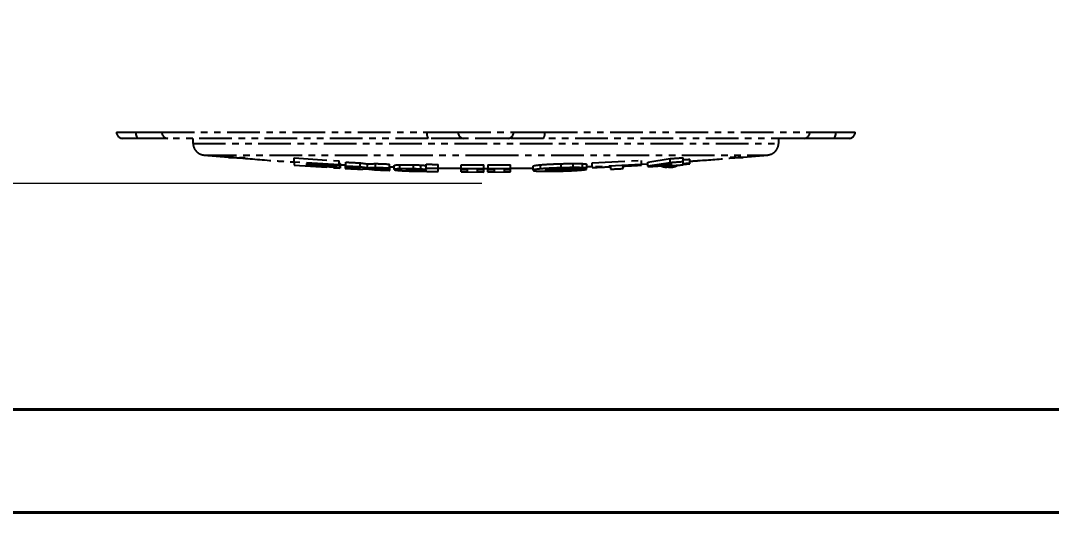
# Model space of a CAD drawing. Header units: millimetres. Extents: x 2320 to 4000, y 933 to 2121.
# Drawn here: x 2774.3 to 2974.6, y 933.5 to 1029.1 of the extents above; entities that cross this region are included whole.
import ezdxf

# ---------------------------------------------------------------- set-up
doc = ezdxf.new("R2010")
doc.units = ezdxf.units.MM
doc.linetypes.add('PHANTOM', pattern=[12.7, 6.35, -1.27, 1.27, -1.27, 1.27, -1.27])
doc.layers.add('标注', color=3, linetype='Continuous', lineweight=13)
doc.layers.add('粗实线', color=7, linetype='Continuous', lineweight=40)
doc.styles.add('SLDTEXTSTYLE1', font='txt.shx', dxfattribs={"width": 0.7, "bigfont": 'gbcbig.shx'})
doc.dimstyles.new('SLDDIMSTYLE12$0', dxfattribs={"dimtxt": 12, "dimasz": 10, "dimexe": 0, "dimexo": 0.0625, "dimgap": 0.875, "dimtad": 1, "dimdec": 1, "dimlfac": 1.8, "dimrnd": 1e-09, "dimzin": 12, "dimdsep": 46, "dimtxsty": 'SLDTEXTSTYLE1', "dimcen": 0.09, "dimdle": 8.16, "dimclrd": 3, "dimclre": 3, "dimadec": 0, "dimazin": 3, "dimtfac": 1, "dimtdec": 1, "dimtofl": 0, "dimtmove": 0, "dimatfit": 3, "dimfxl": 0, "dimfrac": 2, "dimtolj": 1, "dimlwd": 5, "dimlwe": 5, "dimarcsym": 0})

# ---------------------------------------------------------------- blocks, each defined once
blk = doc.blocks.new('*D55')
at = {"layer": 'Defpoints', "color": 0, "transparency": 16777216}
for p in [(2864.47, 1033.48), (2714.42, 997.44), (2863.99, 997.44)]:
    blk.add_point(p, dxfattribs=at)
at = {"layer": '标注', "color": 3, "lineweight": 5, "transparency": 16777216}
blk.add_line((2864.41, 1033.48), (2714.42, 1033.48), dxfattribs=at)
at = {"layer": '标注', "color": 3, "linetype": 'Continuous', "lineweight": 5, "transparency": 16777216}
for p, q in [((2714.42, 1023.48), (2714.42, 1007.44)), ((2863.92, 997.44), (2714.42, 997.44))]:
    blk.add_line(p, q, dxfattribs=at)
at = {"layer": '标注', "color": 3, "transparency": 16777216}
for points in [[(2712.75, 1023.48), (2716.09, 1023.48), (2714.42, 1033.48)], [(2712.75, 1007.44), (2716.09, 1007.44), (2714.42, 997.44)]]:
    blk.add_solid(points, dxfattribs=at)
at = {"layer": '标注', "color": 0, "transparency": 16777216, "insert": (2702.12, 1014.28), "char_height": 10, "attachment_point": 5, "rotation": 90, "style": 'SLDTEXTSTYLE1'}
blk.add_mtext('\\A1;{\\H2.28571x;45}', dxfattribs=at)

msp = doc.modelspace()

# ---------------------------------------------------------------- linework, layer by layer
at = {"color": 7, "linetype": 'PHANTOM', "lineweight": 25}
for p, q in [((2792.959, 1007.392), (2796.694, 1007.392)), ((2797.116, 1006.192), (2794.159, 1006.192)), ((2796.694, 1007.392), (2801.752, 1007.392)), ((2802.932, 1006.192), (2797.116, 1006.192)), ((2801.752, 1007.392), (2853.269, 1007.392)), ((2853.484, 1006.192), (2802.932, 1006.192)), ((2807.758, 1006.192), (2807.81, 1005.202)), ((2853.269, 1007.392), (2859.327, 1007.392)), ((2860.45, 1006.192), (2853.484, 1006.192)), ((2859.327, 1007.392), (2870.111, 1007.392)), ((2868.988, 1006.192), (2860.45, 1006.192)), ((2875.954, 1006.192), (2868.988, 1006.192)), ((2870.111, 1007.392), (2876.169, 1007.392)), ((2926.506, 1006.192), (2875.954, 1006.192)), ((2876.169, 1007.392), (2927.686, 1007.392)), ((2921.629, 1005.202), (2921.68, 1006.192)), ((2932.322, 1006.192), (2926.506, 1006.192)), ((2927.686, 1007.392), (2932.744, 1007.392)), ((2935.279, 1006.192), (2932.322, 1006.192)), ((2932.744, 1007.392), (2936.479, 1007.392)), ((2807.81, 1005.202), (2921.629, 1005.202)), ((2809.953, 1002.941), (2814.725, 1002.533)), ((2809.953, 1002.941), (2864.719, 1002.941)), ((2816.829, 1002.451), (2817.95, 1002.451)), ((2827.5, 1002.371), (2836.209, 1001.819)), ((2827.5, 1001.568), (2827.5, 1002.371)), ((2836.209, 1001.016), (2827.5, 1001.568)), ((2827.5, 1001.568), (2827.5, 1000.966)), ((2836.209, 1001.016), (2836.209, 1001.819)), ((2837.545, 1000.754), (2837.545, 1001.557)), ((2885.407, 1001.447), (2894.938, 1001.915)), ((2885.407, 1000.645), (2885.407, 1001.447)), ((2894.938, 1001.113), (2894.938, 1001.915)), ((2896.176, 1001.583), (2900.511, 1002.245)), ((2896.176, 1000.781), (2896.176, 1001.583)), ((2900.511, 1001.442), (2896.176, 1000.781)), ((2900.511, 1001.442), (2900.511, 1002.245)), ((2903.052, 1001.624), (2903.052, 1002.427)), ((2903.052, 1001.232), (2903.052, 1001.624)), ((2904.348, 1001.329), (2904.348, 1002.133)), ((2913.308, 1002.451), (2912.22, 1002.451)), ((2913.308, 1002.451), (2914.429, 1002.451)), ((2914.714, 1002.513), (2919.485, 1002.941)), ((2827.5, 1000.966), (2836.486, 1000.4)), ((2829.944, 1001.27), (2836.209, 1000.888)), ((2836.486, 1000.487), (2829.944, 1000.884)), ((2836.209, 1001.306), (2836.486, 1001.289)), ((2836.486, 1000.487), (2836.486, 1001.289)), ((2836.486, 1001.058), (2837.374, 1001.011)), ((2837.374, 1001.154), (2837.545, 1001.157)), ((2837.374, 1001.154), (2837.374, 1000.352)), ((2840.348, 1000.394), (2837.374, 1000.352)), ((2840.315, 1000.617), (2840.315, 1001.419)), ((2841.757, 1000.409), (2841.757, 1001.21)), ((2843.158, 1000.27), (2846.001, 1000.381)), ((2846.075, 999.968), (2843.158, 1000.27)), ((2843.272, 1000.486), (2843.272, 1001.288)), ((2846.001, 1000.381), (2846.001, 1001.183)), ((2846.075, 999.968), (2846.075, 1000.769)), ((2846.075, 1000.658), (2846.93, 1000.631)), ((2846.93, 1000.122), (2846.93, 1000.924)), ((2848.005, 1000.259), (2848.005, 1001.061)), ((2849.781, 1000.128), (2849.781, 999.947)), ((2850.661, 1000.249), (2850.661, 1001.05)), ((2851.174, 1000.107), (2851.174, 999.88)), ((2851.997, 1000.998), (2851.997, 1000.196)), ((2852.421, 1000.069), (2852.421, 999.869)), ((2853.113, 1000.363), (2853.113, 1001.165)), ((2855.443, 1000.316), (2855.443, 1001.118)), ((2855.443, 999.716), (2855.443, 1000.316)), ((2859.919, 1001.057), (2864.319, 1001.035)), ((2859.919, 1000.256), (2859.919, 1001.057)), ((2864.319, 1000.234), (2859.919, 1000.256)), ((2859.919, 999.687), (2859.919, 1000.242)), ((2859.919, 999.656), (2864.319, 999.634)), ((2861.119, 1000.178), (2861.119, 999.69)), ((2863.119, 999.68), (2863.119, 1000.168)), ((2864.319, 1000.234), (2864.319, 1001.035)), ((2864.319, 1000.349), (2864.719, 1000.347)), ((2864.319, 1000.185), (2864.319, 1000.234)), ((2864.319, 999.665), (2864.319, 1000.045)), ((2864.319, 999.634), (2864.319, 999.665)), ((2864.719, 1000.347), (2865.119, 1000.349)), ((2865.119, 1001.035), (2869.519, 1001.057)), ((2865.119, 1001.035), (2865.119, 1000.234)), ((2869.519, 1000.256), (2865.119, 1000.234)), ((2865.119, 1000.234), (2865.119, 1000.185)), ((2865.119, 999.665), (2865.119, 1000.045)), ((2865.119, 999.665), (2865.119, 999.634)), ((2865.119, 999.634), (2869.519, 999.656)), ((2866.319, 1000.168), (2866.319, 999.68)), ((2868.319, 999.69), (2868.319, 1000.178)), ((2869.519, 1000.256), (2869.519, 1001.057)), ((2869.519, 999.687), (2869.519, 1000.207)), ((2873.904, 999.976), (2873.904, 1000.777)), ((2875.37, 1000.253), (2875.37, 1001.055)), ((2877.144, 999.903), (2877.144, 1000.202)), ((2879.297, 999.914), (2879.297, 1000.324)), ((2879.329, 1000.455), (2879.329, 1001.257)), ((2880.804, 999.979), (2880.804, 1000.341)), ((2881.716, 1000.498), (2881.716, 1001.3)), ((2881.863, 1000.093), (2881.863, 1000.29)), ((2883.417, 1001.279), (2883.417, 1000.477)), ((2884.307, 1000.689), (2885.407, 1000.729)), ((2884.307, 1000.179), (2884.307, 1000.373)), ((2884.331, 1000.374), (2884.331, 1001.176)), ((2894.938, 1001.113), (2885.407, 1000.645)), ((2888.95, 1000.67), (2888.95, 1000.198)), ((2891.394, 1000.318), (2891.394, 1000.79)), ((2894.938, 1001.159), (2896.176, 1001.229)), ((2899.85, 1000.568), (2899.85, 1000.688)), ((2899.868, 1000.559), (2899.868, 1000.689)), ((2899.903, 1000.568), (2899.903, 1000.689)), ((2900.216, 1000.597), (2900.216, 1000.568)), ((2900.642, 1000.572), (2900.642, 1000.559)), ((2900.79, 1000.597), (2900.79, 1000.568))]:
    msp.add_line(p, q, dxfattribs=at)
at = {"color": 7, "linetype": 'PHANTOM', "lineweight": 25, "flags": 128}
for points in [[(2796.694, 1007.392), (2796.702, 1007.158), (2796.726, 1006.933), (2796.765, 1006.725), (2796.817, 1006.543), (2796.881, 1006.394), (2796.954, 1006.283), (2797.033, 1006.215), (2797.116, 1006.192)], [(2932.322, 1006.192), (2932.405, 1006.215), (2932.484, 1006.283), (2932.557, 1006.394), (2932.621, 1006.543), (2932.673, 1006.725), (2932.712, 1006.933), (2932.736, 1007.158), (2932.744, 1007.392)], [(2900.255, 1000.581), (2900.246, 1000.578), (2900.216, 1000.568)]]:
    msp.add_lwpolyline(points, dxfattribs=at)
at = {"color": 7, "linetype": 'PHANTOM', "lineweight": 25}
for centre, radius, start, end in [((2794.159, 1007.392), 1.2, 180, 270), ((2802.942, 1007.382), 1.19, 179.53784, 269.53025), ((2855.107, 1007.102), 1.861, 171.02104, 209.26556), ((2860.49, 1007.355), 1.164, 178.17325, 268.0486), ((2868.948, 1007.355), 1.164, 271.9514, 1.82675), ((2874.331, 1007.102), 1.861, 330.73437, 8.97898), ((2926.496, 1007.382), 1.19, 270.46974, 0.46216), ((2935.279, 1007.392), 1.2, 270, 0), ((2900.255, 1004.531), 4, 248.43538, 262.15499), ((2899.832, 1004.518), 3.829, 266.67916, 273.32084), ((2900.101, 1001.328), 0.801, 232.24271, 251.69932), ((2900.545, 1001.328), 0.801, 232.24271, 251.69932), ((2900.158, 1003.985), 3.446, 277.47658, 287.3325), ((2900.342, 1003.985), 3.446, 277.47658, 287.3325), ((2900.255, 1004.531), 4, 279.04035, 296.36804), ((2901.277, 1001.344), 0.656, 261.96957, 278.03043)]:
    msp.add_arc(centre, radius, start, end, dxfattribs=at)
for points, knots in [([(2807.809, 1005.223), (2807.857, 1004.915), (2807.957, 1004.279), (2808.525, 1003.547), (2809.226, 1003.084), (2809.716, 1002.988), (2809.953, 1002.941)], [0, 0, 0, 0, 0.2720615, 0.5619665, 0.7879375, 1, 1, 1, 1]), ([(2919.485, 1002.941), (2919.789, 1003.009), (2920.418, 1003.148), (2921.113, 1003.76), (2921.532, 1004.488), (2921.598, 1004.983), (2921.63, 1005.223)], [0, 0, 0, 0, 0.2720615, 0.5619665, 0.7879375, 1, 1, 1, 1]), ([(2815.698, 1002.476), (2815.426, 1002.471), (2814.87, 1002.462), (2814.642, 1002.457), (2814.87, 1002.462), (2815.426, 1002.471), (2815.698, 1002.476)], [0, 0, 0, 0, 0.2442713, 0.4999999, 0.7557286, 1, 1, 1, 1]), ([(2815.698, 1002.476), (2815.727, 1002.476), (2815.783, 1002.475), (2815.98, 1002.462), (2816.24, 1002.443), (2816.466, 1002.424), (2816.587, 1002.413)], [0, 0, 0, 0, 0.24686698, 0.48018173, 0.72382764, 1, 1, 1, 1]), ([(2816.587, 1002.413), (2819.08, 1002.201), (2822.697, 1001.894), (2826.362, 1001.659), (2827.5, 1001.587)], [0, 0, 0, 0, 0.6895107, 1, 1, 1, 1]), ([(2837.545, 1001.557), (2838.066, 1001.53), (2838.989, 1001.482), (2839.913, 1001.438), (2840.315, 1001.419)], [0, 0, 0, 0, 0.56439, 1, 1, 1, 1]), ([(2864.719, 1002.941), (2866.832, 1002.941), (2871.145, 1002.941), (2877.647, 1002.941), (2884.178, 1002.941), (2890.574, 1002.941), (2896.657, 1002.941), (2902.253, 1002.941), (2907.071, 1002.941), (2911.058, 1002.941), (2914.216, 1002.941), (2916.637, 1002.941), (2918.303, 1002.941), (2919.304, 1002.941), (2919.425, 1002.941), (2919.485, 1002.941)], [0, 0, 0, 0, 0.0736754, 0.1504344, 0.2298849, 0.3115242, 0.3947507, 0.4788859, 0.5632051, 0.6400411, 0.7158686, 0.7901842, 0.8625449, 0.9325805, 1, 1, 1, 1]), ([(2900.511, 1002.245), (2900.982, 1002.278), (2901.829, 1002.338), (2902.676, 1002.4), (2903.052, 1002.427)], [0, 0, 0, 0, 0.555963, 1, 1, 1, 1]), ([(2903.052, 1001.624), (2902.574, 1001.589), (2901.727, 1001.527), (2900.88, 1001.468), (2900.511, 1001.442)], [0, 0, 0, 0, 0.56403392, 1, 1, 1, 1]), ([(2903.052, 1002.035), (2903.293, 1002.053), (2903.725, 1002.085), (2904.156, 1002.118), (2904.348, 1002.133)], [0, 0, 0, 0, 0.5573673, 1, 1, 1, 1]), ([(2904.348, 1001.748), (2905.031, 1001.795), (2907.886, 1001.987), (2910.706, 1002.229), (2912.852, 1002.413)], [0, 0, 0, 0, 0.2394195, 1, 1, 1, 1]), ([(2912.852, 1002.413), (2912.971, 1002.424), (2913.199, 1002.443), (2913.461, 1002.462), (2913.658, 1002.475), (2913.712, 1002.476), (2913.74, 1002.476)], [0, 0, 0, 0, 0.2758581, 0.5235208, 0.7551505, 1, 1, 1, 1]), ([(2913.74, 1002.476), (2914.012, 1002.471), (2914.568, 1002.462), (2914.796, 1002.457), (2914.568, 1002.462), (2914.012, 1002.471), (2913.74, 1002.476)], [0, 0, 0, 0, 0.2442183, 0.4999999, 0.7557815, 1, 1, 1, 1]), ([(2829.944, 1001.134), (2829.944, 1001.158), (2829.944, 1001.202), (2829.944, 1001.249), (2829.944, 1001.27)], [0, 0, 0, 0, 0.5569137, 1, 1, 1, 1]), ([(2835.663, 1000.782), (2834.615, 1000.842), (2832.709, 1000.952), (2830.803, 1001.077), (2829.944, 1001.134)], [0, 0, 0, 0, 0.5495556, 1, 1, 1, 1]), ([(2829.944, 1001.025), (2831.033, 1000.953), (2832.939, 1000.829), (2834.846, 1000.72), (2835.663, 1000.673)], [0, 0, 0, 0, 0.5714168, 1, 1, 1, 1]), ([(2829.944, 1000.884), (2829.944, 1000.909), (2829.944, 1000.954), (2829.944, 1001.003), (2829.944, 1001.025)], [0, 0, 0, 0, 0.5566652, 1, 1, 1, 1]), ([(2835.663, 1000.673), (2835.663, 1000.693), (2835.663, 1000.728), (2835.663, 1000.765), (2835.663, 1000.782)], [0, 0, 0, 0, 0.5566006, 1, 1, 1, 1]), ([(2836.209, 1000.888), (2836.209, 1000.911), (2836.209, 1000.953), (2836.209, 1000.996), (2836.209, 1001.016)], [0, 0, 0, 0, 0.5562801, 1, 1, 1, 1]), ([(2836.486, 1000.4), (2836.486, 1000.416), (2836.486, 1000.444), (2836.486, 1000.474), (2836.486, 1000.487)], [0, 0, 0, 0, 0.5569113, 1, 1, 1, 1]), ([(2837.374, 1000.352), (2837.89, 1000.326), (2838.799, 1000.279), (2839.709, 1000.235), (2840.103, 1000.216)], [0, 0, 0, 0, 0.5668884, 1, 1, 1, 1]), ([(2837.545, 1000.754), (2838.084, 1000.682), (2839.018, 1000.555), (2839.952, 1000.442), (2840.348, 1000.394)], [0, 0, 0, 0, 0.57663313, 1, 1, 1, 1]), ([(2840.315, 1000.617), (2839.802, 1000.641), (2838.879, 1000.685), (2837.955, 1000.733), (2837.545, 1000.754)], [0, 0, 0, 0, 0.5555991, 1, 1, 1, 1]), ([(2840.103, 1000.216), (2840.411, 1000.223), (2840.963, 1000.234), (2841.514, 1000.251), (2841.757, 1000.259)], [0, 0, 0, 0, 0.5589109, 1, 1, 1, 1]), ([(2840.315, 1001.419), (2840.589, 1001.378), (2841.07, 1001.306), (2841.55, 1001.239), (2841.757, 1001.21)], [0, 0, 0, 0, 0.5700168, 1, 1, 1, 1]), ([(2841.757, 1000.409), (2841.493, 1000.446), (2841.012, 1000.513), (2840.531, 1000.585), (2840.315, 1000.617)], [0, 0, 0, 0, 0.54998303, 1, 1, 1, 1]), ([(2841.757, 1001.21), (2842.039, 1001.224), (2842.544, 1001.247), (2843.049, 1001.276), (2843.272, 1001.288)], [0, 0, 0, 0, 0.55799579, 1, 1, 1, 1]), ([(2843.272, 1000.486), (2842.988, 1000.471), (2842.483, 1000.442), (2841.978, 1000.419), (2841.757, 1000.409)], [0, 0, 0, 0, 0.5619541, 1, 1, 1, 1]), ([(2841.757, 1000.259), (2842.054, 1000.222), (2842.572, 1000.158), (2843.091, 1000.099), (2843.313, 1000.074)], [0, 0, 0, 0, 0.572061, 1, 1, 1, 1]), ([(2843.272, 1001.288), (2843.785, 1001.268), (2844.695, 1001.231), (2845.604, 1001.197), (2846.001, 1001.183)], [0, 0, 0, 0, 0.5636271, 1, 1, 1, 1]), ([(2846.001, 1000.381), (2845.495, 1000.4), (2844.585, 1000.433), (2843.676, 1000.47), (2843.272, 1000.486)], [0, 0, 0, 0, 0.5563525, 1, 1, 1, 1]), ([(2843.313, 1000.074), (2843.835, 1000.053), (2844.755, 1000.016), (2845.676, 999.982), (2846.075, 999.968)], [0, 0, 0, 0, 0.56660764, 1, 1, 1, 1]), ([(2846.93, 1000.924), (2846.961, 1000.955), (2847.018, 1001.012), (2847.702, 1001.046), (2848.005, 1001.061)], [0, 0, 0, 0, 0.5560413, 1, 1, 1, 1]), ([(2848.005, 1000.259), (2847.702, 1000.244), (2847.018, 1000.211), (2846.961, 1000.154), (2846.93, 1000.122)], [0, 0, 0, 0, 0.443959, 1, 1, 1, 1]), ([(2846.93, 1000.122), (2846.962, 1000.092), (2847.011, 1000.045), (2847.446, 999.984), (2847.819, 999.954), (2848.005, 999.938)], [0, 0, 0, 0, 0.4987501, 0.7502568, 1, 1, 1, 1]), ([(2848.005, 1001.061), (2848.18, 1001.065), (2848.53, 1001.073), (2849.179, 1001.075), (2849.904, 1001.068), (2850.409, 1001.056), (2850.661, 1001.05)], [0, 0, 0, 0, 0.2499948, 0.5001474, 0.7503596, 1, 1, 1, 1]), ([(2850.661, 1000.249), (2850.409, 1000.255), (2849.904, 1000.267), (2849.179, 1000.273), (2848.53, 1000.272), (2848.18, 1000.263), (2848.005, 1000.259)], [0, 0, 0, 0, 0.2496403, 0.4998526, 0.7500053, 1, 1, 1, 1]), ([(2848.005, 999.938), (2848.214, 999.924), (2848.61, 999.896), (2849.491, 999.852), (2850.192, 999.829), (2850.629, 999.815)], [0, 0, 0, 0, 0.294236, 0.5593651, 1, 1, 1, 1]), ([(2849.26, 1000.049), (2849.277, 1000.063), (2849.302, 1000.082), (2849.511, 1000.109), (2849.695, 1000.122), (2849.787, 1000.129)], [0, 0, 0, 0, 0.5015681, 0.7512002, 1, 1, 1, 1]), ([(2849.781, 999.947), (2849.689, 999.956), (2849.504, 999.973), (2849.301, 1000.006), (2849.276, 1000.032), (2849.26, 1000.049)], [0, 0, 0, 0, 0.2484272, 0.5005331, 1, 1, 1, 1]), ([(2851.174, 999.88), (2850.94, 999.887), (2850.562, 999.899), (2850.089, 999.924), (2849.888, 999.939), (2849.781, 999.947)], [0, 0, 0, 0, 0.4336683, 0.700456, 1, 1, 1, 1]), ([(2849.787, 1000.129), (2849.876, 1000.131), (2850.054, 1000.137), (2850.402, 1000.139), (2850.799, 1000.136), (2851.076, 1000.129), (2851.215, 1000.126)], [0, 0, 0, 0, 0.2491079, 0.4989153, 0.7492633, 1, 1, 1, 1]), ([(2850.629, 999.815), (2850.904, 999.808), (2851.458, 999.796), (2852.239, 999.792), (2852.857, 999.799), (2853.109, 999.813), (2853.236, 999.821)], [0, 0, 0, 0, 0.2451952, 0.4927615, 0.744341, 1, 1, 1, 1]), ([(2850.661, 1001.05), (2850.884, 1001.043), (2851.349, 1001.03), (2851.775, 1001.009), (2851.997, 1000.998)], [0, 0, 0, 0, 0.4796446, 1, 1, 1, 1]), ([(2851.997, 1000.196), (2851.775, 1000.207), (2851.349, 1000.228), (2850.884, 1000.242), (2850.661, 1000.249)], [0, 0, 0, 0, 0.5203552, 1, 1, 1, 1]), ([(2852.421, 999.869), (2852.241, 999.868), (2851.874, 999.864), (2851.411, 999.875), (2851.174, 999.88)], [0, 0, 0, 0, 0.49088663, 1, 1, 1, 1]), ([(2851.215, 1000.126), (2851.401, 1000.121), (2851.689, 1000.112), (2852.055, 1000.095), (2852.22, 1000.084), (2852.305, 1000.079)], [0, 0, 0, 0, 0.46787409, 0.72646607, 1, 1, 1, 1]), ([(2851.997, 1000.998), (2852.116, 1000.99), (2852.353, 1000.975), (2852.746, 1000.944), (2852.966, 1000.921), (2853.113, 1000.906)], [0, 0, 0, 0, 0.2491071, 0.4987162, 1, 1, 1, 1]), ([(2853.113, 1000.104), (2852.966, 1000.12), (2852.746, 1000.143), (2852.353, 1000.173), (2852.116, 1000.189), (2851.997, 1000.196)], [0, 0, 0, 0, 0.5012838, 0.750893, 1, 1, 1, 1]), ([(2852.305, 1000.079), (2852.444, 1000.068), (2852.722, 1000.046), (2853.061, 1000.004), (2853.098, 999.972), (2853.122, 999.95)], [0, 0, 0, 0, 0.24984602, 0.5015343, 1, 1, 1, 1]), ([(2853.122, 999.95), (2853.099, 999.93), (2853.066, 999.902), (2852.752, 999.878), (2852.526, 999.872), (2852.421, 999.869)], [0, 0, 0, 0, 0.56157629, 0.79808958, 1, 1, 1, 1]), ([(2853.113, 1001.165), (2853.549, 1001.155), (2854.326, 1001.138), (2855.102, 1001.124), (2855.443, 1001.118)], [0, 0, 0, 0, 0.5611735, 1, 1, 1, 1]), ([(2853.113, 1000.363), (2853.113, 1000.311), (2853.113, 1000.22), (2853.113, 1000.139), (2853.113, 1000.104)], [0, 0, 0, 0, 0.5754963, 1, 1, 1, 1]), ([(2855.443, 1000.316), (2855.009, 1000.324), (2854.233, 1000.339), (2853.456, 1000.356), (2853.113, 1000.363)], [0, 0, 0, 0, 0.55879118, 1, 1, 1, 1]), ([(2853.236, 999.821), (2853.236, 999.809), (2853.236, 999.788), (2853.236, 999.769), (2853.236, 999.76)], [0, 0, 0, 0, 0.56627758, 1, 1, 1, 1]), ([(2853.236, 999.76), (2853.65, 999.751), (2854.386, 999.736), (2855.122, 999.722), (2855.443, 999.716)], [0, 0, 0, 0, 0.5631217, 1, 1, 1, 1]), ([(2855.443, 1000.426), (2856.124, 1000.414), (2857.615, 1000.388), (2859.108, 1000.376), (2859.919, 1000.37)], [0, 0, 0, 0, 0.456408, 1, 1, 1, 1]), ([(2859.919, 1000.256), (2859.919, 1000.246), (2859.919, 1000.23), (2859.919, 1000.214), (2859.919, 1000.207)], [0, 0, 0, 0, 0.5630257, 1, 1, 1, 1]), ([(2859.919, 1000.207), (2860.123, 1000.204), (2860.544, 1000.199), (2860.924, 1000.185), (2861.119, 1000.178)], [0, 0, 0, 0, 0.4852526, 1, 1, 1, 1]), ([(2861.119, 999.69), (2860.929, 999.688), (2860.549, 999.683), (2860.129, 999.686), (2859.919, 999.687)], [0, 0, 0, 0, 0.50186, 1, 1, 1, 1]), ([(2859.919, 999.687), (2859.919, 999.681), (2859.919, 999.67), (2859.919, 999.66), (2859.919, 999.656)], [0, 0, 0, 0, 0.5644946, 1, 1, 1, 1]), ([(2863.119, 1000.168), (2863.312, 1000.173), (2863.691, 1000.183), (2864.112, 1000.184), (2864.319, 1000.185)], [0, 0, 0, 0, 0.5082078, 1, 1, 1, 1]), ([(2864.319, 999.665), (2864.113, 999.666), (2863.692, 999.668), (2863.312, 999.676), (2863.119, 999.68)], [0, 0, 0, 0, 0.4907797, 1, 1, 1, 1]), ([(2865.119, 1000.185), (2865.326, 1000.184), (2865.747, 1000.183), (2866.126, 1000.173), (2866.319, 1000.168)], [0, 0, 0, 0, 0.4917932, 1, 1, 1, 1]), ([(2866.319, 999.68), (2866.126, 999.676), (2865.746, 999.668), (2865.326, 999.666), (2865.119, 999.665)], [0, 0, 0, 0, 0.5092164, 1, 1, 1, 1]), ([(2868.319, 1000.178), (2868.514, 1000.185), (2868.894, 1000.199), (2869.315, 1000.204), (2869.519, 1000.207)], [0, 0, 0, 0, 0.5147486, 1, 1, 1, 1]), ([(2869.519, 999.687), (2869.309, 999.686), (2868.889, 999.683), (2868.509, 999.688), (2868.319, 999.69)], [0, 0, 0, 0, 0.4981401, 1, 1, 1, 1]), ([(2869.519, 1000.37), (2870.168, 1000.375), (2871.631, 1000.386), (2873.091, 1000.41), (2873.904, 1000.423)], [0, 0, 0, 0, 0.44406107, 1, 1, 1, 1]), ([(2869.519, 1000.207), (2869.519, 1000.216), (2869.519, 1000.232), (2869.519, 1000.248), (2869.519, 1000.256)], [0, 0, 0, 0, 0.5569743, 1, 1, 1, 1]), ([(2869.519, 999.656), (2869.519, 999.661), (2869.519, 999.672), (2869.519, 999.682), (2869.519, 999.687)], [0, 0, 0, 0, 0.5555054, 1, 1, 1, 1]), ([(2873.904, 1000.777), (2873.93, 1000.808), (2873.977, 1000.865), (2874.426, 1000.959), (2875.032, 1001.021), (2875.37, 1001.055)], [0, 0, 0, 0, 0.3525398, 0.639891, 1, 1, 1, 1]), ([(2875.37, 1000.253), (2875.032, 1000.219), (2874.426, 1000.157), (2873.977, 1000.063), (2873.93, 1000.007), (2873.904, 999.976)], [0, 0, 0, 0, 0.3601102, 0.6474617, 1, 1, 1, 1]), ([(2873.904, 999.976), (2873.947, 999.934), (2874.027, 999.856), (2874.945, 999.816), (2875.36, 999.798)], [0, 0, 0, 0, 0.54774036, 1, 1, 1, 1]), ([(2875.36, 999.798), (2875.606, 999.794), (2876.108, 999.784), (2877.06, 999.786), (2878.133, 999.799), (2878.884, 999.818), (2879.264, 999.827)], [0, 0, 0, 0, 0.2390716, 0.4859524, 0.7394916, 1, 1, 1, 1]), ([(2875.37, 1001.055), (2875.668, 1001.079), (2876.239, 1001.125), (2877.579, 1001.198), (2878.651, 1001.234), (2879.329, 1001.257)], [0, 0, 0, 0, 0.2851859, 0.5475069, 1, 1, 1, 1]), ([(2879.329, 1000.455), (2878.651, 1000.432), (2877.579, 1000.396), (2876.239, 1000.323), (2875.668, 1000.277), (2875.37, 1000.253)], [0, 0, 0, 0, 0.4524933, 0.7148143, 1, 1, 1, 1]), ([(2876.348, 1000.025), (2876.372, 1000.055), (2876.409, 1000.1), (2876.722, 1000.16), (2876.999, 1000.19), (2877.138, 1000.205)], [0, 0, 0, 0, 0.5014484, 0.7511099, 1, 1, 1, 1]), ([(2877.144, 999.903), (2876.912, 999.916), (2876.395, 999.946), (2876.365, 999.997), (2876.348, 1000.025)], [0, 0, 0, 0, 0.4485124, 1, 1, 1, 1]), ([(2877.138, 1000.205), (2877.303, 1000.22), (2877.615, 1000.248), (2878.378, 1000.293), (2878.995, 1000.314), (2879.378, 1000.327)], [0, 0, 0, 0, 0.2967135, 0.5625298, 1, 1, 1, 1]), ([(2879.297, 999.914), (2879.087, 999.909), (2878.669, 999.898), (2878.071, 999.892), (2877.547, 999.893), (2877.278, 999.9), (2877.144, 999.903)], [0, 0, 0, 0, 0.25370549, 0.50497215, 0.75388441, 1, 1, 1, 1]), ([(2879.264, 999.827), (2879.83, 999.845), (2880.714, 999.874), (2881.85, 999.929), (2882.368, 999.962), (2882.635, 999.979)], [0, 0, 0, 0, 0.4620635, 0.7221519, 1, 1, 1, 1]), ([(2880.804, 999.979), (2880.558, 999.966), (2880.095, 999.939), (2879.551, 999.922), (2879.297, 999.914)], [0, 0, 0, 0, 0.5310353, 1, 1, 1, 1]), ([(2879.329, 1001.257), (2879.754, 1001.268), (2880.575, 1001.289), (2881.345, 1001.297), (2881.716, 1001.3)], [0, 0, 0, 0, 0.5174832, 1, 1, 1, 1]), ([(2881.716, 1000.498), (2881.345, 1000.495), (2880.575, 1000.487), (2879.754, 1000.466), (2879.329, 1000.455)], [0, 0, 0, 0, 0.48251697, 1, 1, 1, 1]), ([(2879.378, 1000.327), (2879.656, 1000.333), (2880.223, 1000.346), (2880.888, 1000.344), (2881.309, 1000.334), (2881.658, 1000.32), (2881.795, 1000.301), (2881.887, 1000.288)], [0, 0, 0, 0, 0.2332174, 0.4765462, 0.6022496, 0.732009, 1, 1, 1, 1]), ([(2881.863, 1000.093), (2881.743, 1000.074), (2881.563, 1000.045), (2881.192, 1000.008), (2880.933, 999.989), (2880.804, 999.979)], [0, 0, 0, 0, 0.49878299, 0.75056487, 1, 1, 1, 1]), ([(2881.716, 1001.3), (2882.042, 1001.301), (2882.695, 1001.302), (2883.176, 1001.286), (2883.417, 1001.279)], [0, 0, 0, 0, 0.49950712, 1, 1, 1, 1]), ([(2883.417, 1000.477), (2883.176, 1000.484), (2882.695, 1000.5), (2882.042, 1000.499), (2881.716, 1000.498)], [0, 0, 0, 0, 0.5004928, 1, 1, 1, 1]), ([(2884.307, 1000.179), (2883.847, 1000.162), (2883.033, 1000.132), (2882.218, 1000.105), (2881.863, 1000.093)], [0, 0, 0, 0, 0.56413417, 1, 1, 1, 1]), ([(2881.887, 1000.288), (2882.341, 1000.303), (2883.156, 1000.331), (2883.97, 1000.361), (2884.331, 1000.374)], [0, 0, 0, 0, 0.5568278, 1, 1, 1, 1]), ([(2882.635, 999.979), (2882.852, 999.996), (2883.288, 1000.029), (2883.944, 1000.096), (2884.162, 1000.146), (2884.307, 1000.179)], [0, 0, 0, 0, 0.2500131, 0.5007747, 1, 1, 1, 1]), ([(2883.417, 1001.279), (2883.623, 1001.266), (2884.081, 1001.239), (2884.242, 1001.198), (2884.331, 1001.176)], [0, 0, 0, 0, 0.4507327, 1, 1, 1, 1]), ([(2884.331, 1000.374), (2884.242, 1000.397), (2884.081, 1000.437), (2883.623, 1000.464), (2883.417, 1000.477)], [0, 0, 0, 0, 0.549267, 1, 1, 1, 1]), ([(2885.407, 1000.517), (2886.062, 1000.544), (2887.244, 1000.592), (2888.425, 1000.646), (2888.95, 1000.67)], [0, 0, 0, 0, 0.5551563, 1, 1, 1, 1]), ([(2885.407, 1000.645), (2885.407, 1000.621), (2885.407, 1000.577), (2885.407, 1000.535), (2885.407, 1000.517)], [0, 0, 0, 0, 0.565204, 1, 1, 1, 1]), ([(2888.95, 1000.198), (2889.402, 1000.219), (2890.216, 1000.258), (2891.031, 1000.299), (2891.394, 1000.318)], [0, 0, 0, 0, 0.5538299, 1, 1, 1, 1]), ([(2891.394, 1000.79), (2892.049, 1000.824), (2893.231, 1000.886), (2894.412, 1000.954), (2894.938, 1000.984)], [0, 0, 0, 0, 0.5544114, 1, 1, 1, 1]), ([(2894.938, 1000.984), (2894.938, 1001.008), (2894.938, 1001.049), (2894.938, 1001.093), (2894.938, 1001.113)], [0, 0, 0, 0, 0.556552, 1, 1, 1, 1]), ([(2896.176, 1000.687), (2897.014, 1000.739), (2898.538, 1000.833), (2900.061, 1000.938), (2900.747, 1000.985)], [0, 0, 0, 0, 0.54983788, 1, 1, 1, 1]), ([(2896.176, 1000.781), (2896.176, 1000.763), (2896.176, 1000.731), (2896.176, 1000.701), (2896.176, 1000.687)], [0, 0, 0, 0, 0.5626536, 1, 1, 1, 1]), ([(2897.895, 1000.877), (2898.415, 1000.953), (2899.365, 1001.093), (2900.315, 1001.248), (2900.747, 1001.319)], [0, 0, 0, 0, 0.54595808, 1, 1, 1, 1]), ([(2900.747, 1001.067), (2900.209, 1001.03), (2899.259, 1000.965), (2898.308, 1000.903), (2897.895, 1000.877)], [0, 0, 0, 0, 0.565906, 1, 1, 1, 1]), ([(2899.719, 1000.568), (2899.743, 1000.565), (2899.791, 1000.559), (2899.841, 1000.555), (2899.868, 1000.556), (2899.87, 1000.56), (2899.856, 1000.566), (2899.85, 1000.568)], [0, 0, 0, 0, 0.21349537, 0.42706687, 0.6389569, 0.85011345, 1, 1, 1, 1]), ([(2900.216, 1000.568), (2900.204, 1000.565), (2900.178, 1000.559), (2900.113, 1000.555), (2900.037, 1000.556), (2899.963, 1000.56), (2899.921, 1000.566), (2899.903, 1000.568)], [0, 0, 0, 0, 0.21349537, 0.42706687, 0.6389569, 0.85011345, 1, 1, 1, 1]), ([(2900.293, 1000.568), (2900.306, 1000.565), (2900.331, 1000.559), (2900.396, 1000.555), (2900.472, 1000.556), (2900.546, 1000.56), (2900.589, 1000.566), (2900.607, 1000.568)], [0, 0, 0, 0, 0.21349537, 0.42706687, 0.6389569, 0.85011345, 1, 1, 1, 1]), ([(2900.79, 1000.568), (2900.766, 1000.565), (2900.719, 1000.559), (2900.669, 1000.555), (2900.643, 1000.555), (2900.644, 1000.558), (2900.645, 1000.559)], [0, 0, 0, 0, 0.2846886, 0.5694788, 0.8520268, 1, 1, 1, 1]), ([(2900.747, 1001.319), (2900.747, 1001.268), (2900.747, 1001.179), (2900.747, 1001.101), (2900.747, 1001.067)], [0, 0, 0, 0, 0.5654407, 1, 1, 1, 1]), ([(2900.747, 1000.882), (2901.173, 1000.912), (2901.942, 1000.966), (2902.71, 1001.022), (2903.052, 1001.047)], [0, 0, 0, 0, 0.5545635, 1, 1, 1, 1]), ([(2900.747, 1000.985), (2900.747, 1000.965), (2900.747, 1000.929), (2900.747, 1000.896), (2900.747, 1000.882)], [0, 0, 0, 0, 0.5622668, 1, 1, 1, 1]), ([(2904.348, 1001.329), (2904.105, 1001.311), (2903.673, 1001.278), (2903.241, 1001.246), (2903.052, 1001.232)], [0, 0, 0, 0, 0.5626323, 1, 1, 1, 1]), ([(2903.052, 1001.15), (2903.293, 1001.168), (2903.725, 1001.2), (2904.156, 1001.232), (2904.348, 1001.247)], [0, 0, 0, 0, 0.5572153, 1, 1, 1, 1]), ([(2903.052, 1001.047), (2903.052, 1001.066), (2903.052, 1001.098), (2903.052, 1001.134), (2903.052, 1001.15)], [0, 0, 0, 0, 0.55798779, 1, 1, 1, 1]), ([(2904.348, 1001.247), (2904.348, 1001.262), (2904.348, 1001.289), (2904.348, 1001.317), (2904.348, 1001.329)], [0, 0, 0, 0, 0.5584838, 1, 1, 1, 1])]:
    msp.add_open_spline(points, degree=3, knots=knots, dxfattribs=at)
at = {"layer": '粗实线'}
for p, q in [((2419.709, 953.466), (3979.709, 953.466)), ((2319.709, 933.466), (3999.709, 933.466))]:
    msp.add_line(p, q, dxfattribs=at)

# ---------------------------------------------------------------- dimensions: what is measured, and where the dimension line sits
at = {"layer": '标注'}
dim = msp.add_linear_dim(base=(2714.42, 997.443), p1=(2864.475, 1033.478), p2=(2863.985, 997.443), angle=90, text='{\\H2.28571x;45}', dimstyle='SLDDIMSTYLE12$0', override={"dimtxt": 10, "dimtdec": 3, "dimtzin": 0}, dxfattribs=at)
dim.commit()
dim.dimension.update_dxf_attribs({"geometry": '*D55', "text_midpoint": (2714.42, 1014.283), "dimtype": 160})

doc.saveas('drawing.dxf')
